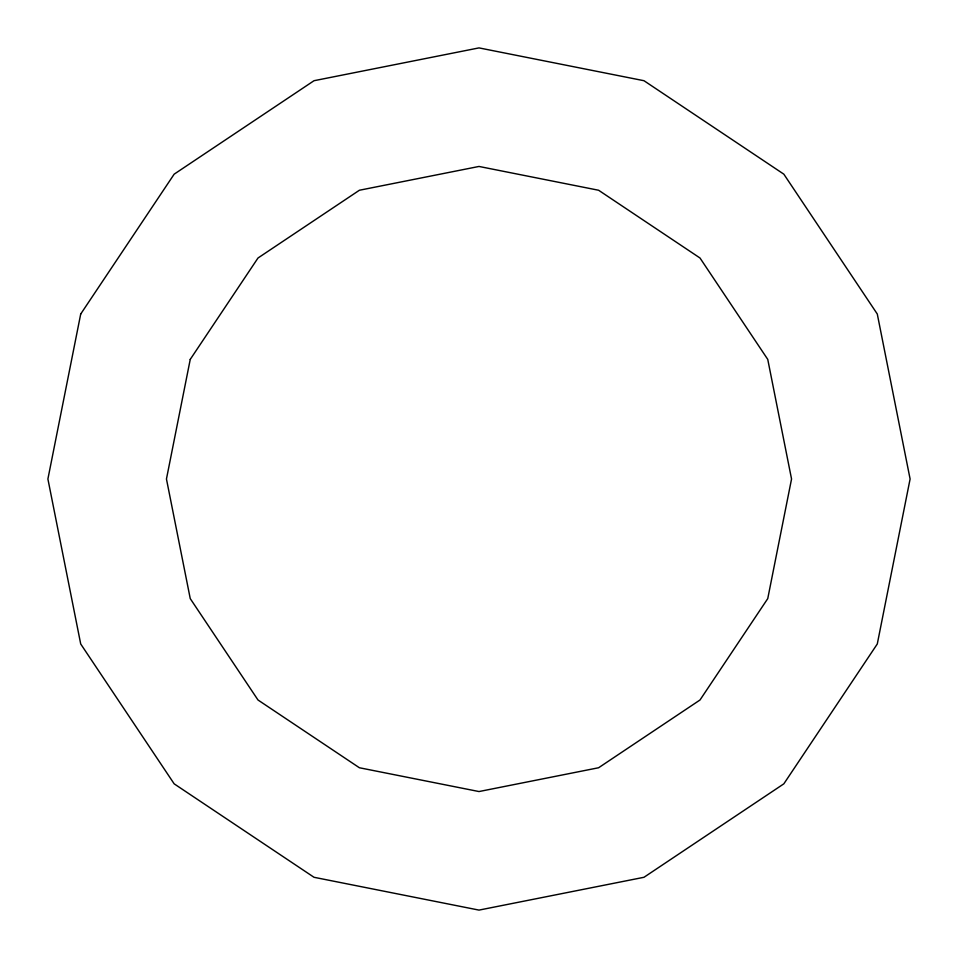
<?xml version="1.0" encoding="UTF-8"?>
<svg xmlns="http://www.w3.org/2000/svg" width="958" height="958" viewBox="0 0 958 958"><rect width="100%" height="100%" fill="white"/><g stroke="black" fill="none" stroke-linecap="round" stroke-linejoin="round"><path stroke-width="1.44" d="M80.712 314.02L47.9 479L80.712 643.98L174.164 783.836L314.02 877.288L479 910.1L643.98 877.288L783.836 783.836L877.288 643.98L910.1 479L877.288 314.02L783.836 174.164L643.98 80.712L479 47.9L314.02 80.712L174.164 174.164L80.712 314.02M190.247 359.394L166.453 479L190.247 598.606L258.001 699.999L359.394 767.753L479 791.548L598.606 767.753L699.999 699.999L767.753 598.606L791.548 479L767.753 359.394L699.999 258.001L598.606 190.247L479 166.453L359.394 190.247L258.001 258.001L190.247 359.394"/></g></svg>
